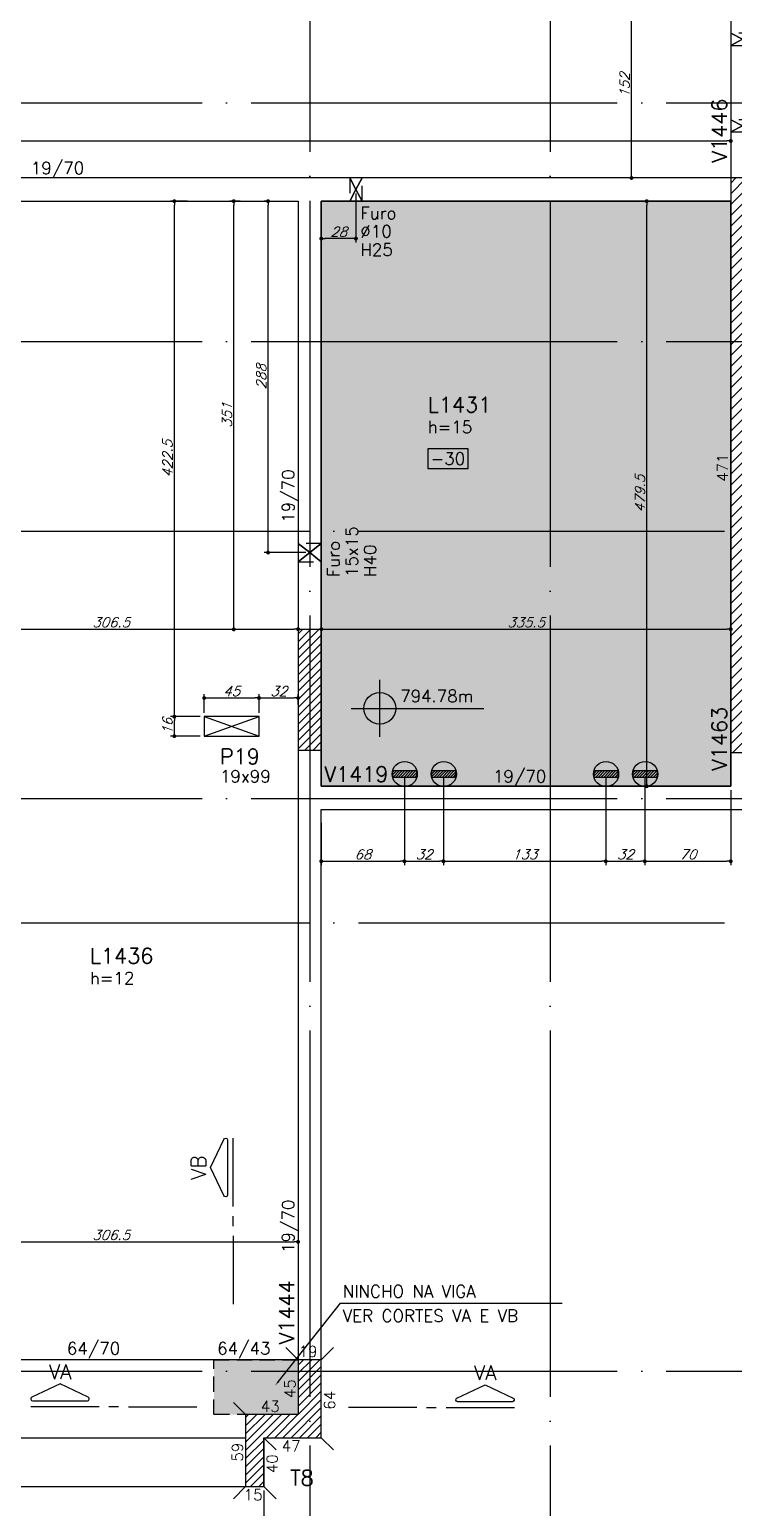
# Model space of a CAD drawing. Header units: millimetres. Extents: x -2290 to 5505, y -2157 to 2343.
# Drawn here: x 701 to 1278, y -596 to 615 of the extents above; entities that cross this region are included whole.
import ezdxf
from ezdxf import colors
from ezdxf.entities.mleader import LeaderData, LeaderLine
from ezdxf.enums import TextEntityAlignment as Align
from ezdxf.math import Vec2, Vec3

# ---------------------------------------------------------------- set-up
doc = ezdxf.new("R2010")
doc.units = ezdxf.units.MM
doc.header["$LTSCALE"] = 50
doc.linetypes.add('EIXO', pattern=[6.8, 6, -0.4, 0, -0.4])
doc.linetypes.add('HIDDEN', pattern=[0.375, 0.25, -0.125])
for name, color, linetype in [('242', 3, 'Continuous'), ('F-ARM', 6, 'Continuous'), ('F-AUX-RED', 1, 'Continuous'), ('F-CORTE-INDICAÇÃO', 4, 'Continuous'), ('F-COTAS', 106, 'Continuous'), ('F-COTAS ANCORAGEM', 106, 'Continuous'), ('F-COTAS-FUROS', 50, 'Continuous'), ('F-COTAS-FUROS VIGA', 50, 'Continuous'), ('F-EIXO', 12, 'EIXO'), ('F-FURO-PAREDE', 2, 'HIDDEN'), ('F-FURO-PAREDE-TEXTOS', 2, 'Continuous'), ('F-LAJES', 3, 'Continuous'), ('F-LAJES-DIM', 2, 'Continuous'), ('F-LAJES-NOME', 4, 'Continuous'), ('F-LAJES-R', 254, 'Continuous'), ('F-NÍVEL-PLANTA', 2, 'Continuous'), ('F-PILARES-DIM', 172, 'Continuous'), ('F-PILARES-HACH', 174, 'Continuous'), ('F-PILARES-N', 170, 'Continuous'), ('F-PILARES-NASCE', 4, 'Continuous'), ('F-PILARES-NOME', 170, 'Continuous'), ('F-PILARES-S', 170, 'Continuous'), ('F-TEXTO', 6, 'Continuous'), ('F-VIGAS', 3, 'Continuous'), ('F-VIGAS-DIM', 2, 'Continuous'), ('F-VIGAS-NOME', 4, 'Continuous'), ('F-VÃO', 1, 'Continuous')]:
    doc.layers.add(name, color=color, linetype=linetype)
doc.layers.add('F-DESNIVEL-2', color=7, linetype='Continuous', true_color=0xffd1e8)
doc.layers.add('F-DESNIVEL-4', color=7, linetype='Continuous', true_color=0xc3f1b6)
doc.styles.add('CP-TEXT-INCL', font='simplex.shx', dxfattribs={"oblique": 20})
doc.styles.add('MCP', font='simplex.shx')
doc.styles.add('ROMANS', font='simplex.shx')
doc.styles.get("Standard").update_dxf_attribs({"font": 'simplex.shx'})
doc.dimstyles.new('CP-COTAS-50', dxfattribs={"dimscale": 0.64, "dimtxt": 12.5, "dimasz": 5, "dimexe": 5, "dimexo": 5, "dimgap": 2.5, "dimtad": 1, "dimdec": 1, "dimdsep": 46, "dimtxsty": 'CP-TEXT-INCL', "dimblk1": 'DOT', "dimblk2": 'DOT', "dimsah": 1, "dimcen": 9, "dimclrd": 256, "dimclre": 256, "dimclrt": 256, "dimadec": 0, "dimazin": 0, "dimtfac": 1, "dimtdec": 1, "dimtmove": 2, "dimatfit": 3, "dimldrblk": 'DOT', "dimfxl": 0, "dimtolj": 1, "dimarcsym": 0})

# ---------------------------------------------------------------- blocks, each defined once
blk = doc.blocks.new('*U80')
at = {"layer": 'F-LAJES-DIM', "color": 1}
blk.add_lwpolyline([(0, 0), (33, 0), (33, 16), (0, 16)], close=True, dxfattribs=at)
at = {"layer": 'F-LAJES-DIM', "style": 'MCP'}
blk.add_attdef('DIM', text='', height=10, dxfattribs=at).set_placement((16.5, 8), align=Align.MIDDLE_CENTER)
blk = doc.blocks.new('Nível - Planta')
at = {"layer": 'F-NÍVEL-PLANTA'}
h = blk.add_hatch(color=71, dxfattribs=at)
h.paths.add_polyline_path([(0, 0), (0, 0.26, 0.414214), (-0.26, 0)])
h.paths.add_polyline_path([(0.26, 0), (0, 0), (0, -0.26, 0.414214)])
for p, q in [((0, -0.469), (0, 0.469)), ((-0.469, 0), (1.704, 0))]:
    blk.add_line(p, q, dxfattribs=at)
blk.add_circle((0, 0), 0.26, dxfattribs=at)
at = {"layer": 'F-TEXTO', "color": 3, "style": 'MCP'}
blk.add_attdef('NÍVEL', (0.333, 0.102), '', height=0.2, dxfattribs=at)
blk = doc.blocks.new('*U51')
at = {"layer": 'F-EIXO'}
blk.add_line((0, 0), (5174.4, 0), dxfattribs=at)
at = {"layer": 'F-TEXTO', "style": 'ROMANS'}
blk.add_attdef('EIXO', text='', height=17.5, dxfattribs=at).set_placement((-28.2, 0), align=Align.MIDDLE_CENTER)
blk = doc.blocks.new('*U49')
at = {"layer": 'F-EIXO'}
blk.add_line((0, 0), (5174.4, 0), dxfattribs=at)
at = {"layer": 'F-TEXTO', "style": 'ROMANS'}
blk.add_attdef('EIXO', text='', height=17.5, dxfattribs=at).set_placement((-28.2, 0), align=Align.MIDDLE_CENTER)
blk = doc.blocks.new('*U39')
at = {"layer": 'F-EIXO'}
blk.add_line((0, 0), (5086.4, 0), dxfattribs=at)
at = {"layer": 'F-TEXTO', "style": 'ROMANS'}
blk.add_attdef('EIXO', text='', height=17.5, dxfattribs=at).set_placement((-28.2, 0), align=Align.MIDDLE_CENTER)
blk = doc.blocks.new('*U38')
at = {"layer": 'F-EIXO'}
blk.add_line((0, 0), (5174.4, 0), dxfattribs=at)
at = {"layer": 'F-TEXTO', "style": 'ROMANS'}
blk.add_attdef('EIXO', text='', height=17.5, dxfattribs=at).set_placement((-28.2, 0), align=Align.MIDDLE_CENTER)
blk = doc.blocks.new('*U34')
at = {"layer": 'F-EIXO'}
blk.add_line((0, 0), (5174.4, 0), dxfattribs=at)
at = {"layer": 'F-TEXTO', "style": 'ROMANS'}
blk.add_attdef('EIXO', text='', height=17.5, dxfattribs=at).set_placement((-28.2, 0), align=Align.MIDDLE_CENTER)
blk = doc.blocks.new('*U25')
at = {"layer": 'F-EIXO'}
blk.add_line((0, 0), (0, -2861.1), dxfattribs=at)
at = {"layer": 'F-TEXTO', "style": 'ROMANS'}
blk.add_attdef('EIXO', text='', height=17.5, rotation=360, dxfattribs=at).set_placement((0, 28.2), align=Align.MIDDLE_CENTER)
blk = doc.blocks.new('*U30')
at = {"layer": 'F-EIXO'}
blk.add_line((0, 0), (0, -2861.1), dxfattribs=at)
at = {"layer": 'F-TEXTO', "style": 'ROMANS'}
blk.add_attdef('EIXO', text='', height=17.5, rotation=360, dxfattribs=at).set_placement((0, 28.2), align=Align.MIDDLE_CENTER)
blk = doc.blocks.new('*U27')
at = {"layer": 'F-EIXO'}
blk.add_line((0, 0), (5086.4, 0), dxfattribs=at)
at = {"layer": 'F-TEXTO', "style": 'ROMANS'}
blk.add_attdef('EIXO', text='', height=17.5, dxfattribs=at).set_placement((-28.2, 0), align=Align.MIDDLE_CENTER)
blk = doc.blocks.new('_DOT')
at = {"color": 0, "linetype": 'ByBlock'}
blk.add_line((-0.5, 0), (-1, 0), dxfattribs=at)
at = {"color": 0, "linetype": 'ByBlock', "const_width": 0.5}
blk.add_lwpolyline([(-0.25, 0, 1), (0.25, 0, 1)], format="xyb", close=True, dxfattribs=at)
blk = doc.blocks.new('*D134')
at = {"layer": 'DEFPOINTS', "color": 0, "linetype": 'Continuous', "transparency": 16777216}
for p in [(1207.2, 474.5), (1207.2, 474.5), (1207.2, -5)]:
    blk.add_point(p, dxfattribs=at)
at = {"layer": 'F-COTAS', "linetype": 'Continuous', "lineweight": -2, "transparency": 16777216}
blk.add_line((1207.2, -1.8), (1207.2, 471.3), dxfattribs=at)
at = {"layer": 'F-COTAS', "linetype": 'Continuous', "lineweight": -2, "transparency": 16777216, "xscale": 3.2, "yscale": 3.2, "zscale": 3.2}
for p, rotation in [((1207.2, 474.5), 90), ((1207.2, -5), 270)]:
    blk.add_blockref('_DOT', p, dxfattribs=dict(at, rotation=rotation))
at = {"layer": 'F-COTAS', "linetype": 'Continuous', "transparency": 16777216, "insert": (1201.6, 234.7), "char_height": 8, "attachment_point": 5, "rotation": 90, "style": 'CP-TEXT-INCL'}
blk.add_mtext('\\A1;479.5', dxfattribs=at)
blk = doc.blocks.new('*D135')
at = {"layer": 'DEFPOINTS', "color": 0, "linetype": 'Continuous', "transparency": 16777216}
for p in [(1194.7, 645.5), (1194.7, 645.5), (1194.7, 493.5)]:
    blk.add_point(p, dxfattribs=at)
at = {"layer": 'F-COTAS', "linetype": 'Continuous', "lineweight": -2, "transparency": 16777216}
blk.add_line((1194.7, 496.7), (1194.7, 642.3), dxfattribs=at)
at = {"layer": 'F-COTAS', "linetype": 'Continuous', "lineweight": -2, "transparency": 16777216, "xscale": 3.2, "yscale": 3.2, "zscale": 3.2}
for p, rotation in [((1194.7, 645.5), 90), ((1194.7, 493.5), 270)]:
    blk.add_blockref('_DOT', p, dxfattribs=dict(at, rotation=rotation))
at = {"layer": 'F-COTAS', "linetype": 'Continuous', "transparency": 16777216, "insert": (1189.1, 569.5), "char_height": 8, "attachment_point": 5, "rotation": 90, "style": 'CP-TEXT-INCL'}
blk.add_mtext('\\A1;152', dxfattribs=at)
blk = doc.blocks.new('*D165')
at = {"layer": 'DEFPOINTS', "color": 0, "linetype": 'Continuous', "transparency": 16777216}
for p in [(615, -378.4), (921.5, -378.4), (921.5, -378.4)]:
    blk.add_point(p, dxfattribs=at)
at = {"layer": 'F-COTAS', "linetype": 'Continuous', "lineweight": -2, "transparency": 16777216}
blk.add_line((618.2, -378.4), (918.3, -378.4), dxfattribs=at)
at = {"layer": 'F-COTAS', "linetype": 'Continuous', "lineweight": -2, "transparency": 16777216, "xscale": 3.2, "yscale": 3.2, "zscale": 3.2, "rotation": 180}
blk.add_blockref('_DOT', (615, -378.4), dxfattribs=at)
at = {"layer": 'F-COTAS', "linetype": 'Continuous', "lineweight": -2, "transparency": 16777216, "xscale": 3.2, "yscale": 3.2, "zscale": 3.2}
blk.add_blockref('_DOT', (921.5, -378.4), dxfattribs=at)
at = {"layer": 'F-COTAS', "linetype": 'Continuous', "transparency": 16777216, "insert": (768.2, -372.8), "char_height": 8, "attachment_point": 5, "style": 'CP-TEXT-INCL'}
blk.add_mtext('\\A1;306.5', dxfattribs=at)
blk = doc.blocks.new('*D171')
at = {"layer": 'DEFPOINTS', "color": 0, "linetype": 'Continuous', "transparency": 16777216}
for p in [(615, 123.7), (921.5, 123.7), (921.5, 123.7)]:
    blk.add_point(p, dxfattribs=at)
at = {"layer": 'F-COTAS', "linetype": 'Continuous', "lineweight": -2, "transparency": 16777216}
blk.add_line((618.2, 123.7), (918.3, 123.7), dxfattribs=at)
at = {"layer": 'F-COTAS', "linetype": 'Continuous', "lineweight": -2, "transparency": 16777216, "xscale": 3.2, "yscale": 3.2, "zscale": 3.2, "rotation": 180}
blk.add_blockref('_DOT', (615, 123.7), dxfattribs=at)
at = {"layer": 'F-COTAS', "linetype": 'Continuous', "lineweight": -2, "transparency": 16777216, "xscale": 3.2, "yscale": 3.2, "zscale": 3.2}
blk.add_blockref('_DOT', (921.5, 123.7), dxfattribs=at)
at = {"layer": 'F-COTAS', "linetype": 'Continuous', "transparency": 16777216, "insert": (768.2, 129.3), "char_height": 8, "attachment_point": 5, "style": 'CP-TEXT-INCL'}
blk.add_mtext('\\A1;306.5', dxfattribs=at)
blk = doc.blocks.new('*D172')
at = {"layer": 'DEFPOINTS', "color": 0, "linetype": 'Continuous', "transparency": 16777216}
for p in [(940.5, 123.7), (1276, 123.7), (1276, 123.7)]:
    blk.add_point(p, dxfattribs=at)
at = {"layer": 'F-COTAS', "linetype": 'Continuous', "lineweight": -2, "transparency": 16777216}
blk.add_line((943.7, 123.7), (1272.8, 123.7), dxfattribs=at)
at = {"layer": 'F-COTAS', "linetype": 'Continuous', "lineweight": -2, "transparency": 16777216, "xscale": 3.2, "yscale": 3.2, "zscale": 3.2, "rotation": 180}
blk.add_blockref('_DOT', (940.5, 123.7), dxfattribs=at)
at = {"layer": 'F-COTAS', "linetype": 'Continuous', "lineweight": -2, "transparency": 16777216, "xscale": 3.2, "yscale": 3.2, "zscale": 3.2}
blk.add_blockref('_DOT', (1276, 123.7), dxfattribs=at)
at = {"layer": 'F-COTAS', "linetype": 'Continuous', "transparency": 16777216, "insert": (1108.2, 129.3), "char_height": 8, "attachment_point": 5, "style": 'CP-TEXT-INCL'}
blk.add_mtext('\\A1;335.5', dxfattribs=at)
blk = doc.blocks.new('*D192')
at = {"layer": 'DEFPOINTS', "color": 0, "linetype": 'Continuous', "transparency": 16777216}
for p in [(-371, 523.8), (1276, 523.8), (1276, 523.8)]:
    blk.add_point(p, dxfattribs=at)
at = {"layer": 'F-COTAS', "linetype": 'Continuous', "lineweight": -2, "transparency": 16777216}
blk.add_line((-367.8, 523.8), (1272.8, 523.8), dxfattribs=at)
at = {"layer": 'F-COTAS', "linetype": 'Continuous', "lineweight": -2, "transparency": 16777216, "xscale": 3.2, "yscale": 3.2, "zscale": 3.2, "rotation": 180}
blk.add_blockref('_DOT', (-371, 523.8), dxfattribs=at)
at = {"layer": 'F-COTAS', "linetype": 'Continuous', "lineweight": -2, "transparency": 16777216, "xscale": 3.2, "yscale": 3.2, "zscale": 3.2}
blk.add_blockref('_DOT', (1276, 523.8), dxfattribs=at)
at = {"layer": 'F-COTAS', "linetype": 'Continuous', "transparency": 16777216, "insert": (452.5, 529.4), "char_height": 8, "attachment_point": 5, "style": 'CP-TEXT-INCL'}
blk.add_mtext('\\A1;1647', dxfattribs=at)
blk = doc.blocks.new('*D234')
at = {"layer": 'DEFPOINTS', "color": 0, "linetype": 'Continuous', "transparency": 16777216}
for p in [(868.8, 474.5), (877.1, 474.5), (921.5, 123.5)]:
    blk.add_point(p, dxfattribs=at)
at = {"layer": 'F-COTAS', "linetype": 'Continuous', "lineweight": -2, "transparency": 16777216}
for p, q in [((873.9, 474.5), (865.6, 474.5)), ((868.8, 126.7), (868.8, 471.3)), ((918.3, 123.5), (865.6, 123.5))]:
    blk.add_line(p, q, dxfattribs=at)
at = {"layer": 'F-COTAS', "linetype": 'Continuous', "lineweight": -2, "transparency": 16777216, "xscale": 3.2, "yscale": 3.2, "zscale": 3.2}
for p, rotation in [((868.8, 474.5), 90), ((868.8, 123.5), 270)]:
    blk.add_blockref('_DOT', p, dxfattribs=dict(at, rotation=rotation))
at = {"layer": 'F-COTAS', "linetype": 'Continuous', "transparency": 16777216, "insert": (863.2, 299), "char_height": 8, "attachment_point": 5, "rotation": 90, "style": 'CP-TEXT-INCL'}
blk.add_mtext('\\A1;351', dxfattribs=at)
blk = doc.blocks.new('*D243')
at = {"layer": 'DEFPOINTS', "color": 0, "transparency": 16777216}
for p in [(3070, -24), (-1389, -579), (3070, -995.2)]:
    blk.add_point(p, dxfattribs=at)
at = {"layer": 'F-COTAS', "lineweight": -2, "transparency": 16777216}
for p, q in [((3070, -27.2), (3070, -998.4)), ((-1389, -582.2), (-1389, -998.4)), ((-1385.8, -995.2), (3066.8, -995.2))]:
    blk.add_line(p, q, dxfattribs=at)
at = {"layer": 'F-COTAS', "lineweight": -2, "transparency": 16777216, "xscale": 3.2, "yscale": 3.2, "zscale": 3.2, "rotation": 180}
blk.add_blockref('_DOT', (-1389, -995.2), dxfattribs=at)
at = {"layer": 'F-COTAS', "lineweight": -2, "transparency": 16777216, "xscale": 3.2, "yscale": 3.2, "zscale": 3.2}
blk.add_blockref('_DOT', (3070, -995.2), dxfattribs=at)
at = {"layer": 'F-COTAS', "transparency": 16777216, "insert": (840.5, -989.6), "char_height": 8, "attachment_point": 5, "style": 'CP-TEXT-INCL'}
blk.add_mtext('\\A1;4459', dxfattribs=at)
blk = doc.blocks.new('*D308')
at = {"layer": 'DEFPOINTS', "color": 0, "transparency": 16777216}
for p in [(893.5, -579), (931, -586.2), (931, -621.6)]:
    blk.add_point(p, dxfattribs=at)
at = {"layer": 'F-COTAS', "lineweight": -2, "transparency": 16777216}
for p, q in [((893.5, -582.2), (893.5, -624.8)), ((931, -589.4), (931, -624.8)), ((896.7, -621.6), (927.8, -621.6))]:
    blk.add_line(p, q, dxfattribs=at)
at = {"layer": 'F-COTAS', "lineweight": -2, "transparency": 16777216, "xscale": 3.2, "yscale": 3.2, "zscale": 3.2, "rotation": 180}
blk.add_blockref('_DOT', (893.5, -621.6), dxfattribs=at)
at = {"layer": 'F-COTAS', "lineweight": -2, "transparency": 16777216, "xscale": 3.2, "yscale": 3.2, "zscale": 3.2}
blk.add_blockref('_DOT', (931, -621.6), dxfattribs=at)
at = {"layer": 'F-COTAS', "transparency": 16777216, "insert": (912.2, -616), "char_height": 8, "attachment_point": 5, "style": 'CP-TEXT-INCL'}
blk.add_mtext('\\A1;37.5', dxfattribs=at)
blk = doc.blocks.new('*U381')
at = {"layer": 'F-VÃO'}
for p, q in [((0, 0), (45, 16)), ((0, 16), (45, 0))]:
    blk.add_line(p, q, dxfattribs=at)
at = {"layer": 'F-VÃO', "color": 3}
blk.add_lwpolyline([(0, 0), (45, 0), (45, 16), (0, 16)], close=True, dxfattribs=at)
blk = doc.blocks.new('*D558')
at = {"layer": 'DEFPOINTS', "color": 0, "transparency": 16777216}
for p in [(889.5, 67.3), (844.5, 52), (889.5, 52)]:
    blk.add_point(p, dxfattribs=at)
at = {"layer": 'F-COTAS-FUROS', "lineweight": -2, "transparency": 16777216}
for p, q in [((844.5, 55.2), (844.5, 70.5)), ((847.7, 67.3), (886.3, 67.3)), ((889.5, 55.2), (889.5, 70.5))]:
    blk.add_line(p, q, dxfattribs=at)
at = {"layer": 'F-COTAS-FUROS', "lineweight": -2, "transparency": 16777216, "xscale": 3.2, "yscale": 3.2, "zscale": 3.2, "rotation": 180}
blk.add_blockref('_DOT', (844.5, 67.3), dxfattribs=at)
at = {"layer": 'F-COTAS-FUROS', "lineweight": -2, "transparency": 16777216, "xscale": 3.2, "yscale": 3.2, "zscale": 3.2}
blk.add_blockref('_DOT', (889.5, 67.3), dxfattribs=at)
at = {"layer": 'F-COTAS-FUROS', "transparency": 16777216, "insert": (867, 72.9), "char_height": 8, "attachment_point": 5, "style": 'CP-TEXT-INCL'}
blk.add_mtext('\\A1;45', dxfattribs=at)
blk = doc.blocks.new('*D559')
at = {"layer": 'DEFPOINTS', "color": 0, "transparency": 16777216}
for p in [(921.5, 67.3), (889.5, 52), (921.5, 58.8)]:
    blk.add_point(p, dxfattribs=at)
at = {"layer": 'F-COTAS-FUROS', "lineweight": -2, "transparency": 16777216}
for p, q in [((889.5, 55.2), (889.5, 70.5)), ((892.7, 67.3), (918.3, 67.3)), ((921.5, 62), (921.5, 70.5))]:
    blk.add_line(p, q, dxfattribs=at)
at = {"layer": 'F-COTAS-FUROS', "lineweight": -2, "transparency": 16777216, "xscale": 3.2, "yscale": 3.2, "zscale": 3.2, "rotation": 180}
blk.add_blockref('_DOT', (889.5, 67.3), dxfattribs=at)
at = {"layer": 'F-COTAS-FUROS', "lineweight": -2, "transparency": 16777216, "xscale": 3.2, "yscale": 3.2, "zscale": 3.2}
blk.add_blockref('_DOT', (921.5, 67.3), dxfattribs=at)
at = {"layer": 'F-COTAS-FUROS', "transparency": 16777216, "insert": (905.5, 72.9), "char_height": 8, "attachment_point": 5, "style": 'CP-TEXT-INCL'}
blk.add_mtext('\\A1;32', dxfattribs=at)
blk = doc.blocks.new('*D560')
at = {"layer": 'DEFPOINTS', "color": 0, "transparency": 16777216}
for p in [(820.1, 52), (844.5, 52), (844.5, 36)]:
    blk.add_point(p, dxfattribs=at)
at = {"layer": 'F-COTAS-FUROS', "lineweight": -2, "transparency": 16777216}
for p, q in [((841.3, 52), (816.9, 52)), ((820.1, 39.2), (820.1, 48.8)), ((841.3, 36), (816.9, 36))]:
    blk.add_line(p, q, dxfattribs=at)
at = {"layer": 'F-COTAS-FUROS', "lineweight": -2, "transparency": 16777216, "xscale": 3.2, "yscale": 3.2, "zscale": 3.2}
for p, rotation in [((820.1, 52), 90), ((820.1, 36), 270)]:
    blk.add_blockref('_DOT', p, dxfattribs=dict(at, rotation=rotation))
at = {"layer": 'F-COTAS-FUROS', "transparency": 16777216, "insert": (814.5, 44), "char_height": 8, "attachment_point": 5, "rotation": 90, "style": 'CP-TEXT-INCL'}
blk.add_mtext('\\A1;16', dxfattribs=at)
blk = doc.blocks.new('*D561')
at = {"layer": 'DEFPOINTS', "color": 0, "transparency": 16777216}
for p in [(820.1, 474.5), (834.1, 474.5), (844.5, 52)]:
    blk.add_point(p, dxfattribs=at)
at = {"layer": 'F-COTAS-FUROS', "lineweight": -2, "transparency": 16777216}
for p, q in [((830.9, 474.5), (816.9, 474.5)), ((820.1, 55.2), (820.1, 471.3)), ((841.3, 52), (816.9, 52))]:
    blk.add_line(p, q, dxfattribs=at)
at = {"layer": 'F-COTAS-FUROS', "lineweight": -2, "transparency": 16777216, "xscale": 3.2, "yscale": 3.2, "zscale": 3.2}
for p, rotation in [((820.1, 474.5), 90), ((820.1, 52), 270)]:
    blk.add_blockref('_DOT', p, dxfattribs=dict(at, rotation=rotation))
at = {"layer": 'F-COTAS-FUROS', "transparency": 16777216, "insert": (814.5, 263.3), "char_height": 8, "attachment_point": 5, "rotation": 90, "style": 'CP-TEXT-INCL'}
blk.add_mtext('\\A1;422.5', dxfattribs=at)
blk = doc.blocks.new('*D648')
at = {"layer": 'DEFPOINTS', "color": 0, "transparency": 16777216}
for p in [(896.9, 474.5), (899.2, 474.5), (931, 186.5)]:
    blk.add_point(p, dxfattribs=at)
at = {"layer": 'F-COTAS-FUROS VIGA', "lineweight": -2, "transparency": 16777216}
for p, q in [((896, 474.5), (893.7, 474.5)), ((896.9, 189.7), (896.9, 471.3)), ((927.8, 186.5), (893.7, 186.5))]:
    blk.add_line(p, q, dxfattribs=at)
at = {"layer": 'F-COTAS-FUROS VIGA', "lineweight": -2, "transparency": 16777216, "xscale": 3.2, "yscale": 3.2, "zscale": 3.2}
for p, rotation in [((896.9, 474.5), 90), ((896.9, 186.5), 270)]:
    blk.add_blockref('_DOT', p, dxfattribs=dict(at, rotation=rotation))
at = {"layer": 'F-COTAS-FUROS VIGA', "transparency": 16777216, "insert": (891.3, 330.5), "char_height": 8, "attachment_point": 5, "rotation": 90, "style": 'CP-TEXT-INCL'}
blk.add_mtext('\\A1;288', dxfattribs=at)
blk = doc.blocks.new('*D649')
at = {"layer": 'DEFPOINTS', "color": 0, "transparency": 16777216}
for p in [(968.9, 484), (940.5, 453.4), (940.5, 443.8)]:
    blk.add_point(p, dxfattribs=at)
at = {"layer": 'F-COTAS-FUROS VIGA', "lineweight": -2, "transparency": 16777216}
for p, q in [((968.9, 480.8), (968.9, 440.6)), ((940.5, 450.2), (940.5, 440.6)), ((965.7, 443.8), (943.7, 443.8))]:
    blk.add_line(p, q, dxfattribs=at)
at = {"layer": 'F-COTAS-FUROS VIGA', "lineweight": -2, "transparency": 16777216, "xscale": 3.2, "yscale": 3.2, "zscale": 3.2, "rotation": 180}
blk.add_blockref('_DOT', (940.5, 443.8), dxfattribs=at)
at = {"layer": 'F-COTAS-FUROS VIGA', "lineweight": -2, "transparency": 16777216, "xscale": 3.2, "yscale": 3.2, "zscale": 3.2}
blk.add_blockref('_DOT', (968.9, 443.8), dxfattribs=at)
at = {"layer": 'F-COTAS-FUROS VIGA', "transparency": 16777216, "insert": (954.7, 449.4), "char_height": 8, "attachment_point": 5, "style": 'CP-TEXT-INCL'}
blk.add_mtext('\\A1;28', dxfattribs=at)
blk = doc.blocks.new('*U60')
at = {"layer": 'F-CORTE-INDICAÇÃO'}
for p, q in [((70, 0), (0, 0)), ((80, 0), (90, 0)), ((100, 0), (170, 0))]:
    blk.add_line(p, q, dxfattribs=at)
blk.add_lwpolyline([(112, 6, -0.802585), (111.2, 9.8), (140, 23.3), (168.8, 9.8, -0.802585), (168, 6)], format="xyb", close=True, dxfattribs=at)
at = {"layer": 'F-CORTE-INDICAÇÃO', "style": 'ROMANS'}
blk.add_attdef('CORTE', text='', height=15, dxfattribs=at).set_placement((140, 35.8), align=Align.MIDDLE_CENTER)
at = {"layer": 'F-CORTE-INDICAÇÃO', "color": 2, "style": 'ROMANS'}
blk.add_attdef('FOLHA', text='', height=12, dxfattribs=at).set_placement((140, -10), align=Align.MIDDLE_CENTER)
blk = doc.blocks.new('*D670')
at = {"layer": 'DEFPOINTS', "color": 0, "transparency": 16777216}
for p in [(1008.6, 5), (940.5, -31.7), (1008.6, -66.5)]:
    blk.add_point(p, dxfattribs=at)
at = {"layer": 'F-COTAS ANCORAGEM', "lineweight": -2, "transparency": 16777216}
for p, q in [((1008.6, 1.8), (1008.6, -69.7)), ((940.5, -34.9), (940.5, -69.7)), ((943.7, -66.5), (1005.4, -66.5))]:
    blk.add_line(p, q, dxfattribs=at)
at = {"layer": 'F-COTAS ANCORAGEM', "lineweight": -2, "transparency": 16777216, "xscale": 3.2, "yscale": 3.2, "zscale": 3.2, "rotation": 180}
blk.add_blockref('_DOT', (940.5, -66.5), dxfattribs=at)
at = {"layer": 'F-COTAS ANCORAGEM', "lineweight": -2, "transparency": 16777216, "xscale": 3.2, "yscale": 3.2, "zscale": 3.2}
blk.add_blockref('_DOT', (1008.6, -66.5), dxfattribs=at)
at = {"layer": 'F-COTAS ANCORAGEM', "transparency": 16777216, "insert": (974.5, -60.9), "char_height": 8, "attachment_point": 5, "style": 'CP-TEXT-INCL'}
blk.add_mtext('\\A1;68', dxfattribs=at)
blk = doc.blocks.new('*D671')
at = {"layer": 'DEFPOINTS', "color": 0, "transparency": 16777216}
for p in [(1008.6, 5), (1040.6, 5), (1040.6, -66.5)]:
    blk.add_point(p, dxfattribs=at)
at = {"layer": 'F-COTAS ANCORAGEM', "lineweight": -2, "transparency": 16777216}
for p, q in [((1008.6, 1.8), (1008.6, -69.7)), ((1040.6, 1.8), (1040.6, -69.7)), ((1011.8, -66.5), (1037.4, -66.5))]:
    blk.add_line(p, q, dxfattribs=at)
at = {"layer": 'F-COTAS ANCORAGEM', "lineweight": -2, "transparency": 16777216, "xscale": 3.2, "yscale": 3.2, "zscale": 3.2, "rotation": 180}
blk.add_blockref('_DOT', (1008.6, -66.5), dxfattribs=at)
at = {"layer": 'F-COTAS ANCORAGEM', "lineweight": -2, "transparency": 16777216, "xscale": 3.2, "yscale": 3.2, "zscale": 3.2}
blk.add_blockref('_DOT', (1040.6, -66.5), dxfattribs=at)
at = {"layer": 'F-COTAS ANCORAGEM', "transparency": 16777216, "insert": (1024.6, -60.9), "char_height": 8, "attachment_point": 5, "style": 'CP-TEXT-INCL'}
blk.add_mtext('\\A1;32', dxfattribs=at)
blk = doc.blocks.new('*D672')
at = {"layer": 'DEFPOINTS', "color": 0, "transparency": 16777216}
for p in [(1040.6, 5), (1173.6, 5), (1173.6, -66.5)]:
    blk.add_point(p, dxfattribs=at)
at = {"layer": 'F-COTAS ANCORAGEM', "lineweight": -2, "transparency": 16777216}
for p, q in [((1040.6, 1.8), (1040.6, -69.7)), ((1173.6, 1.8), (1173.6, -69.7)), ((1043.8, -66.5), (1170.4, -66.5))]:
    blk.add_line(p, q, dxfattribs=at)
at = {"layer": 'F-COTAS ANCORAGEM', "lineweight": -2, "transparency": 16777216, "xscale": 3.2, "yscale": 3.2, "zscale": 3.2, "rotation": 180}
blk.add_blockref('_DOT', (1040.6, -66.5), dxfattribs=at)
at = {"layer": 'F-COTAS ANCORAGEM', "lineweight": -2, "transparency": 16777216, "xscale": 3.2, "yscale": 3.2, "zscale": 3.2}
blk.add_blockref('_DOT', (1173.6, -66.5), dxfattribs=at)
at = {"layer": 'F-COTAS ANCORAGEM', "transparency": 16777216, "insert": (1107.1, -60.9), "char_height": 8, "attachment_point": 5, "style": 'CP-TEXT-INCL'}
blk.add_mtext('\\A1;133', dxfattribs=at)
blk = doc.blocks.new('*D673')
at = {"layer": 'DEFPOINTS', "color": 0, "transparency": 16777216}
for p in [(1173.6, 5), (1205.6, 5), (1205.6, -66.5)]:
    blk.add_point(p, dxfattribs=at)
at = {"layer": 'F-COTAS ANCORAGEM', "lineweight": -2, "transparency": 16777216}
for p, q in [((1173.6, 1.8), (1173.6, -69.7)), ((1205.6, 1.8), (1205.6, -69.7)), ((1176.8, -66.5), (1202.4, -66.5))]:
    blk.add_line(p, q, dxfattribs=at)
at = {"layer": 'F-COTAS ANCORAGEM', "lineweight": -2, "transparency": 16777216, "xscale": 3.2, "yscale": 3.2, "zscale": 3.2, "rotation": 180}
blk.add_blockref('_DOT', (1173.6, -66.5), dxfattribs=at)
at = {"layer": 'F-COTAS ANCORAGEM', "lineweight": -2, "transparency": 16777216, "xscale": 3.2, "yscale": 3.2, "zscale": 3.2}
blk.add_blockref('_DOT', (1205.6, -66.5), dxfattribs=at)
at = {"layer": 'F-COTAS ANCORAGEM', "transparency": 16777216, "insert": (1189.6, -60.9), "char_height": 8, "attachment_point": 5, "style": 'CP-TEXT-INCL'}
blk.add_mtext('\\A1;32', dxfattribs=at)
blk = doc.blocks.new('*D674')
at = {"layer": 'DEFPOINTS', "color": 0, "transparency": 16777216}
for p in [(1205.6, 5), (1276, -5), (1276, -66.5)]:
    blk.add_point(p, dxfattribs=at)
at = {"layer": 'F-COTAS ANCORAGEM', "lineweight": -2, "transparency": 16777216}
for p, q in [((1205.6, 1.8), (1205.6, -69.7)), ((1276, -8.2), (1276, -69.7)), ((1208.8, -66.5), (1272.8, -66.5))]:
    blk.add_line(p, q, dxfattribs=at)
at = {"layer": 'F-COTAS ANCORAGEM', "lineweight": -2, "transparency": 16777216, "xscale": 3.2, "yscale": 3.2, "zscale": 3.2, "rotation": 180}
blk.add_blockref('_DOT', (1205.6, -66.5), dxfattribs=at)
at = {"layer": 'F-COTAS ANCORAGEM', "lineweight": -2, "transparency": 16777216, "xscale": 3.2, "yscale": 3.2, "zscale": 3.2}
blk.add_blockref('_DOT', (1276, -66.5), dxfattribs=at)
at = {"layer": 'F-COTAS ANCORAGEM', "transparency": 16777216, "insert": (1240.8, -60.9), "char_height": 8, "attachment_point": 5, "style": 'CP-TEXT-INCL'}
blk.add_mtext('\\A1;70', dxfattribs=at)
blk = doc.blocks.new('PONTO ANCORAGEM_EST')
at = {"layer": 'F-ARM'}
h = blk.add_hatch(dxfattribs=at)
h.set_pattern_fill('ANSI31', color=2, scale=0.5)
h.paths.add_polyline_path([(-1159.6, 5937.1), (-1179.6, 5937.1), (-1179.6, 5932.1), (-1159.6, 5932.1)])
at = {"layer": 'F-ARM', "color": 3, "elevation": 0}
blk.add_lwpolyline([(-1179.6, 5932.1), (-1159.6, 5932.1), (-1159.6, 5937.1), (-1179.6, 5937.1)], close=True, dxfattribs=at)
at = {"layer": 'F-ARM', "color": 3}
blk.add_circle((-1169.6, 5934.6, 0), 10.3, dxfattribs=at)

msp = doc.modelspace()

# ---------------------------------------------------------------- hatches: boundary and pattern name
at = {"layer": 'F-DESNIVEL-2'}
h = msp.add_hatch(color=256, dxfattribs=at)
h.dxf.hatch_style = 1
h.paths.add_polyline_path([(852.5, -475), (921.5, -475), (921.5, -520), (852.5, -520)])
at = {"layer": 'F-PILARES-HACH', "linetype": 'Continuous'}
h = msp.add_hatch(dxfattribs=at)
h.set_pattern_fill('ANSI31', color=256, scale=50, style=0)
h.set_pattern_definition([(45, (0, 0), (-4.419417, 4.419417), [])])
h.paths.add_polyline_path([(1276, 22.5), (1514, 22.5), (1514, 46.5), (1295, 46.5), (1295, 493.5), (1276, 493.5)], flags=16)
h = msp.add_hatch(dxfattribs=at)
h.set_pattern_fill('ANSI31', color=256, scale=1.5, style=0)
h.paths.add_polyline_path([(921.5, 24.5), (940.5, 24.5), (940.5, 123.5), (921.5, 123.5)], flags=16)
h = msp.add_hatch(dxfattribs=at)
h.set_pattern_fill('ANSI31', color=256, scale=1.5, style=0)
h.paths.add_polyline_path([(878.5, -579), (893.5, -579), (893.5, -539), (940.5, -539), (940.5, -475), (921.5, -475), (921.5, -520), (878.5, -520)], flags=16)

# ---------------------------------------------------------------- linework, layer by layer
at = {"layer": '242', "linetype": 'Continuous'}
msp.add_line((931, 74), (931, 74), dxfattribs=at)
at = {"layer": 'F-DESNIVEL-4', "linetype": 'Continuous'}
for points in [[(1276, 474.5), (940.5, 474.5), (940.5, 123.5)], [(1276, 474.5), (940.5, 123.5), (1276, 474.5)], [(1276, 474.5), (940.5, 123.5), (940.5, 24.5)], [(1276, 474.5), (940.5, 24.5), (1276, 474.5)], [(1276, 474.5), (940.5, 24.5), (940.5, -5)], [(1276, 474.5), (940.5, -5), (1276, 474.5)], [(1276, 474.5), (940.5, -5), (1276, -5)], [(1276, 474.5), (1276, -5), (1276, 474.5)]]:
    msp.add_solid(points, dxfattribs=at)
at = {"layer": 'F-FURO-PAREDE'}
for points in [[(1285.5, 607.194), (1295, 602.194), (1295, 612.194), (1285.5, 607.194), (1295, 612.194), (1276, 612.194), (1285.5, 607.194), (1276, 612.194), (1276, 602.194), (1285.5, 607.194), (1276, 602.194), (1295, 602.194), (1285.5, 607.194)], [(1285.5, 536.195), (1295, 531.195), (1295, 541.195), (1285.5, 536.195), (1295, 541.195), (1276, 541.195), (1285.5, 536.195), (1276, 541.195), (1276, 531.195), (1285.5, 536.195), (1276, 531.195), (1295, 531.195), (1285.5, 536.195)], [(968.893, 484), (963.893, 474.5), (973.893, 474.5), (968.893, 484), (973.893, 474.5), (973.893, 493.5), (968.893, 484), (973.893, 493.5), (963.893, 493.5), (968.893, 484), (963.893, 493.5), (963.893, 474.5), (968.893, 484)], [(931, 186.48), (940.5, 178.98), (940.5, 193.98), (931, 186.48), (940.5, 193.98), (921.5, 193.98), (931, 186.48), (921.5, 193.98), (921.5, 178.98), (931, 186.48), (921.5, 178.98), (940.5, 178.98), (931, 186.48)]]:
    msp.add_lwpolyline(points, dxfattribs=at)
at = {"layer": 'F-LAJES', "linetype": 'Continuous'}
for p in [(893.5, -539), (-1389, -579)]:
    msp.add_line(p, (893.5, -579), dxfattribs=at)
at = {"layer": 'F-LAJES-R', "linetype": 'Continuous'}
msp.add_lwpolyline([(1276, 474.5), (940.5, 474.5), (940.5, 123.5), (940.5, 24.5), (940.5, -5), (1276, -5), (1276, 474.5)], dxfattribs=at)
at = {"layer": 'F-PILARES-N', "linetype": 'Continuous'}
msp.add_lwpolyline([(878.5, -579), (893.5, -579), (893.5, -539), (940.5, -539), (940.5, -475), (921.5, -475), (921.5, -520), (878.5, -520), (878.5, -579)], dxfattribs=at)
at = {"layer": 'F-PILARES-NASCE', "linetype": 'Continuous'}
for p, q in [((921.5, -475), (911.5, -465)), ((940.5, -475), (950.5, -465)), ((878.5, -520), (868.5, -510)), ((893.5, -539), (903.5, -549)), ((940.5, -539), (950.5, -549)), ((878.5, -579), (868.5, -589)), ((893.5, -579), (903.5, -589))]:
    msp.add_line(p, q, dxfattribs=at)
at = {"layer": 'F-PILARES-S', "linetype": 'Continuous'}
for points in [[(1276, 22.5), (1514, 22.5), (1514, 46.5), (1295, 46.5), (1295, 493.5), (1276, 493.5), (1276, 22.5)], [(921.5, 24.5), (940.5, 24.5), (940.5, 123.5), (921.5, 123.5), (921.5, 24.5)]]:
    msp.add_lwpolyline(points, dxfattribs=at)
at = {"layer": 'F-VIGAS'}
for points in [[(1276, 645.5), (1276, 493.5)], [(931, 493.5), (615, 493.5)], [(1276, 493.5), (931, 493.5)], [(615, 474.5), (921.5, 474.5)], [(921.5, 474.5), (921.5, 123.5)], [(940.5, 474.5), (1276, 474.5)], [(940.5, 123.5), (940.5, 474.5)], [(921.5, 24.5), (921.5, -14.5)], [(940.5, -5), (940.5, 24.5)], [(1276, 22.5), (1276, -5)], [(1276, -5), (940.5, -5)], [(921.5, -14.5), (921.5, -475)], [(940.5, -475), (940.5, -24)], [(940.5, -24), (1295, -24)], [(921.5, -475), (643.61, -475)], [(605.5, -539), (878.5, -539)]]:
    msp.add_lwpolyline(points, dxfattribs=at)
at = {"layer": 'F-VIGAS', "color": 2, "linetype": 'HIDDEN'}
msp.add_lwpolyline([(852.5, -475), (921.5, -475), (921.5, -520), (852.5, -520)], close=True, dxfattribs=at)

# ---------------------------------------------------------------- block references
at = {"layer": 'F-ARM'}
for p in [(2178.459, -5929.595, 0), (2210.459, -5929.595, 0), (2343.459, -5929.595, 0), (2375.459, -5929.595, 0)]:
    msp.add_blockref('PONTO ANCORAGEM_EST', p, dxfattribs=at)
at = {"layer": 'F-CORTE-INDICAÇÃO', "linetype": 'Continuous'}
ref = msp.add_blockref('*U60', (868.418, -429.465), dxfattribs=dict(at, xscale=0.8, yscale=0.8, zscale=0.8, rotation=90))
ref.add_attrib('CORTE', 'VB', dxfattribs={"height": 12, "rotation": 90, "style": 'ROMANS'}).set_placement((839.808, -317.465), align=Align.MIDDLE_CENTER)
ref = msp.add_blockref('*U60', (838.421, -513.522), dxfattribs=dict(at, xscale=-0.8, yscale=0.8, zscale=0.8))
ref.add_attrib('CORTE', 'VA', dxfattribs={"height": 12, "style": 'ROMANS'}).set_placement((726.421, -484.911), align=Align.MIDDLE_CENTER)
ref = msp.add_blockref('*U60', (962.704, -514.252), dxfattribs=dict(at, xscale=0.8, yscale=0.8, zscale=0.8))
ref.add_attrib('CORTE', 'VA', dxfattribs={"height": 12, "style": 'ROMANS'}).set_placement((1074.704, -485.642), align=Align.MIDDLE_CENTER)
at = {"layer": 'F-EIXO', "linetype": 'Continuous'}
for name, p in [('*U25', (931, 1835.283)), ('*U30', (1128, 1835.283)), ('*U51', (-1837.782, 555)), ('*U34', (-1837.782, 359.5)), ('*U27', (-1749.828, 204)), ('*U38', (-1837.782, -15)), ('*U39', (-1749.828, -117)), ('*U49', (-1837.782, -484.5))]:
    msp.add_blockref(name, p, dxfattribs=at)
at = {"layer": 'F-LAJES-DIM', "linetype": 'Continuous'}
msp.add_blockref('*U80', (1027.784, 255.496), dxfattribs=at).add_auto_attribs({'DIM': '-30'})
at = {"layer": 'F-NÍVEL-PLANTA', "linetype": 'Continuous', "xscale": 50, "yscale": 50, "zscale": 50}
msp.add_blockref('Nível - Planta', (988.456, 58.796), dxfattribs=at).add_auto_attribs({'NÍVEL': '794.78m'})
at = {"layer": 'F-VÃO'}
msp.add_blockref('*U381', (844.5, 36), dxfattribs=at)

# ---------------------------------------------------------------- texts
at = {"layer": 'F-FURO-PAREDE-TEXTOS', "linetype": 'Continuous', "style": 'MCP'}
for s, p in [('Furo', (972.534, 459.715)), ('%%c10', (972.534, 444.715)), ('H25', (972.534, 429.715))]:
    msp.add_text(s, height=10, dxfattribs=at).set_placement(p)
for s, p in [('15x15', (970.5, 166.48)), ('Furo', (955.5, 166.48)), ('H40', (985.5, 166.48))]:
    msp.add_text(s, height=10, rotation=90, dxfattribs=at).set_placement(p)
at = {"layer": 'F-LAJES-DIM', "linetype": 'Continuous', "style": 'MCP'}
for s, p in [('h=15', (1027.784, 284.396)), ('h=12', (750.949, -167.284)), ('NINCHO NA VIGA', (958.091, -423.963)), ('VER CORTES VA E VB', (958.091, -443.965))]:
    msp.add_text(s, height=10, dxfattribs=at).set_placement(p)
at = {"layer": 'F-LAJES-NOME', "linetype": 'Continuous', "style": 'MCP'}
for s, p in [('L1431', (1027.784, 301.396)), ('L1436', (750.949, -150.284))]:
    msp.add_text(s, height=12.5, dxfattribs=at).set_placement(p)
at = {"layer": 'F-PILARES-DIM', "linetype": 'Continuous', "style": 'MCP'}
for s, p in [('471', (1273.75, 244.5)), ('45', (919.25, -506.5)), ('64', (951.75, -516)), ('59', (876.25, -558.5)), ('40', (904.75, -568))]:
    msp.add_text(s, height=9, rotation=90, dxfattribs=at).set_placement(p)
for s, height, p in [('19x99', 10, (857.479, -1.85)), ('19', 9, (922, -472.75)), ('43', 9, (891, -517.75)), ('47', 9, (908, -550.25)), ('15', 9, (877, -590.25))]:
    msp.add_text(s, height=height, dxfattribs=at).set_placement(p)
at = {"layer": 'F-PILARES-NOME', "linetype": 'Continuous', "style": 'MCP'}
for s, p in [('P19', (857.479, 13.15)), ('T8', (915.029, -578.119))]:
    msp.add_text(s, height=12.5, dxfattribs=at).set_placement(p)
at = {"layer": 'F-VIGAS-DIM', "linetype": 'Continuous', "style": 'MCP'}
for s, p in [('19/70', (702.5, 496.625)), ('19/70', (1081.166, -1.875)), ('64/70', (732.03, -470.756)), ('64/43', (855.143, -470.756))]:
    msp.add_text(s, height=10, dxfattribs=at).set_placement(p)
for p in [(918.375, 211), (918.375, -387.5)]:
    msp.add_text('19/70', height=10, rotation=90, dxfattribs=at).set_placement(p)
at = {"layer": 'F-VIGAS-NOME', "linetype": 'Continuous', "style": 'MCP'}
for s, p in [('V1446', (1272.875, 506)), ('V1463', (1272.875, 7.5)), ('V1444', (918.375, -462.5))]:
    msp.add_text(s, height=12.5, rotation=90, dxfattribs=at).set_placement(p)
msp.add_text('V1419', height=12.5, dxfattribs=at).set_placement((943.008, -1.416))

# ---------------------------------------------------------------- dimensions: what is measured, and where the dimension line sits
at = {"layer": 'F-COTAS', "linetype": 'Continuous'}
for base, p1, p2, angle, picture, middle in [((1194.73, 645.5), (1194.73, 493.5), (1194.73, 645.5), 270, '*D135', (1189.13, 569.5)), ((1276, 523.762), (-371, 523.762), (1276, 523.762), 180, '*D192', (452.5, 529.362)), ((868.846, 474.5), (921.5, 123.5), (877.13, 474.5), 90, '*D234', (863.246, 299)), ((1207.217, 474.5), (1207.217, -5), (1207.217, 474.5), 270, '*D134', (1201.617, 234.75)), ((921.5, 123.743), (615, 123.743), (921.5, 123.743), 180, '*D171', (768.25, 129.343)), ((1276, 123.743), (940.5, 123.743), (1276, 123.743), 180, '*D172', (1108.25, 129.343)), ((921.5, -378.389), (615, -378.389), (921.5, -378.389), 180, '*D165', (768.25, -372.789))]:
    dim = msp.add_linear_dim(base=base, p1=p1, p2=p2, angle=angle, dimstyle='CP-COTAS-50', dxfattribs=at)
    dim.commit()
    dim.dimension.update_dxf_attribs({"geometry": picture, "text_midpoint": middle})
at = {"layer": 'F-COTAS'}
for base, p1, p2, picture, middle in [((3070, -995.178), (-1389, -579), (3070, -24), '*D243', (840.5, -989.578)), ((931, -621.588), (893.5, -579), (931, -586.217), '*D308', (912.25, -615.988))]:
    dim = msp.add_linear_dim(base=base, p1=p1, p2=p2, dimstyle='CP-COTAS-50', override={"dimfxl": 7.5}, dxfattribs=at)
    dim.commit()
    dim.dimension.update_dxf_attribs({"geometry": picture, "text_midpoint": middle})
at = {"layer": 'F-COTAS ANCORAGEM'}
for base, p1, p2, picture, middle in [((1008.598, -66.472), (940.5, -31.674), (1008.598, 5), '*D670', (974.549, -60.872)), ((1040.598, -66.472), (1008.598, 5), (1040.598, 5), '*D671', (1024.598, -60.872)), ((1173.598, -66.472), (1040.598, 5), (1173.598, 5), '*D672', (1107.098, -60.872)), ((1205.598, -66.472), (1173.598, 5), (1205.598, 5), '*D673', (1189.598, -60.872)), ((1276, -66.472), (1205.598, 5), (1276, -5), '*D674', (1240.799, -60.872))]:
    dim = msp.add_linear_dim(base=base, p1=p1, p2=p2, dimstyle='CP-COTAS-50', override={"dimdec": 0, "dimfxl": 7.5}, dxfattribs=at)
    dim.commit()
    dim.dimension.update_dxf_attribs({"geometry": picture, "text_midpoint": middle})
at = {"layer": 'F-COTAS-FUROS'}
for base, p1, p2, picture, middle in [((820.081, 474.5), (844.5, 52), (834.103, 474.5), '*D561', (814.481, 263.25)), ((820.081, 52), (844.5, 36), (844.5, 52), '*D560', (814.481, 44))]:
    dim = msp.add_linear_dim(base=base, p1=p1, p2=p2, angle=90, dimstyle='CP-COTAS-50', override={"dimfxl": 7.5}, dxfattribs=at)
    dim.commit()
    dim.dimension.update_dxf_attribs({"geometry": picture, "text_midpoint": middle})
for base, p1, p2, picture, middle in [((889.5, 67.269), (844.5, 52), (889.5, 52), '*D558', (867, 72.869)), ((921.5, 67.269), (889.5, 52), (921.5, 58.822), '*D559', (905.5, 72.869))]:
    dim = msp.add_linear_dim(base=base, p1=p1, p2=p2, dimstyle='CP-COTAS-50', override={"dimfxl": 7.5}, dxfattribs=at)
    dim.commit()
    dim.dimension.update_dxf_attribs({"geometry": picture, "text_midpoint": middle})
at = {"layer": 'F-COTAS-FUROS VIGA'}
dim = msp.add_linear_dim(base=(896.894, 474.5), p1=(931, 186.48), p2=(899.162, 474.5), angle=90, dimstyle='CP-COTAS-50', override={"dimdec": 0, "dimfxl": 7.5}, dxfattribs=at)
dim.commit()
dim.dimension.update_dxf_attribs({"geometry": '*D648', "text_midpoint": (891.294, 330.49)})
dim = msp.add_linear_dim(base=(940.5, 443.76), p1=(968.893, 484), p2=(940.5, 453.444), dimstyle='CP-COTAS-50', override={"dimdec": 0, "dimfxl": 7.5}, dxfattribs=at)
dim.commit()
dim.dimension.update_dxf_attribs({"geometry": '*D649', "text_midpoint": (954.697, 449.36)})

# ---------------------------------------------------------------- leaders
at = {"layer": 'F-AUX-RED'}
ml = msp.add_multileader_mtext('Standard', dxfattribs=at)
ml.set_content('', color=256)
ml.set_leader_properties()
ml.build(insert=Vec2(0, 0))
ctx = ml.context
ctx.base_point, ctx.plane_origin = Vec3(1137.949, -428.806), Vec3(902.819, -496.098)
notes = []
notes.append((ctx, [(0, (1, 1, 0), (956.266, -428.806), (1, 0), 181.682, [(0, [(902.819, -496.098)], 0, [])])]))
ctx.mtext.insert, ctx.mtext.flow_direction = Vec3(1139.949, -426.806), 5
for ctx, leaders in notes:
    for number, flags, end, landing, length, lines in leaders:
        leader = LeaderData()
        leader.index, (leader.has_last_leader_line, leader.has_dogleg_vector, leader.attachment_direction) = number, flags
        leader.last_leader_point, leader.dogleg_vector, leader.dogleg_length = Vec3(end), Vec3(landing), length
        for number, points, colour, breaks in lines:
            line = LeaderLine()
            line.index, line.vertices, line.color, line.breaks = number, Vec3.list(points), colors.encode_raw_color(colour), breaks
            leader.lines.append(line)
        ctx.leaders.append(leader)

doc.saveas('drawing.dxf')
